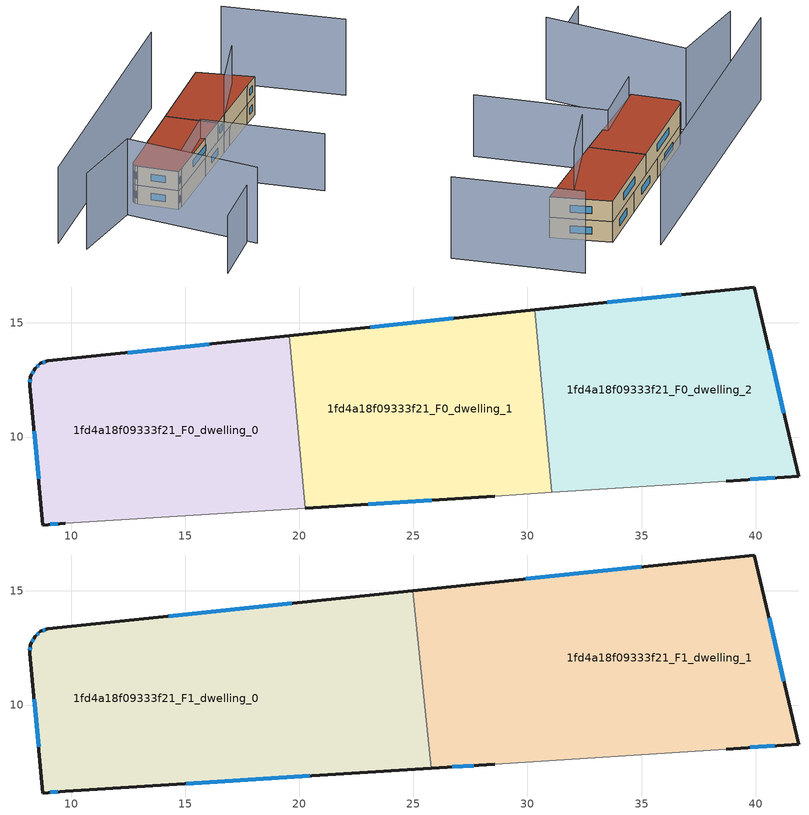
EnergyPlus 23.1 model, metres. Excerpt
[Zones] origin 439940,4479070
1fd4a18f09333f21_F0_dwelling_0
 floor ground (EU_floor_Construction): 19.56,14.44 20.27,6.89 9.74,6.23 8.77,6.15 8.19,12.28 8.21,12.64 8.43,13.01 8.66,13.23 8.97,13.34 z0
 wall outside (EU_wall_Construction): 19.56,14.44 8.97,13.34 8.66,13.23 8.43,13.01 8.21,12.64 8.19,12.28 8.77,6.15 9.74,6.23 z0:3
 wall adiabatic (EU_wall_Construction): 9.74,6.23 20.27,6.89 z0:3
 wall to 1fd4a18f09333f21_F0_dwelling_1 (EU_wall_Construction): 20.27,6.89 19.56,14.44 z0:3
 window (EU_Window_Construction): 8.58,13.16 8.51,13.08 / 8.87,13.3 8.76,13.26 / 16.05,14.08 12.48,13.7 / 9.09,6.17 9.42,6.2 / 8.39,10.25 8.58,8.18 / 8.21,12.52 8.2,12.4 / 8.36,12.89 8.29,12.76 z0.99:2.01
1fd4a18f09333f21_F0_dwelling_1
 floor ground (EU_floor_Construction): 30.31,15.57 31.06,7.57 28.56,7.41 20.27,6.89 19.56,14.44 z0
 wall outside (EU_wall_Construction): 20.27,6.89 28.56,7.41 / 30.31,15.57 19.56,14.44 z0:3
 wall adiabatic (EU_wall_Construction): 28.56,7.41 31.06,7.57 z0:3
 wall to 1fd4a18f09333f21_F0_dwelling_2 (EU_wall_Construction): 31.06,7.57 30.31,15.57 z0:3
 window (EU_Window_Construction): 23.02,7.06 25.81,7.24 / 26.75,15.19 23.12,14.82 z0.99:2.01
1fd4a18f09333f21_F0_dwelling_2
 floor ground (EU_floor_Construction): 39.94,16.57 41.88,8.29 38.7,8.07 31.06,7.57 30.31,15.57 z0
 wall outside (EU_wall_Construction): 38.7,8.07 41.88,8.29 39.94,16.57 30.31,15.57 z0:3
 wall adiabatic (EU_wall_Construction): 31.06,7.57 38.7,8.07 z0:3
 window (EU_Window_Construction): 36.75,16.24 33.5,15.9 / 41.24,11.04 40.58,13.83 / 39.76,8.14 40.83,8.22 z0.99:2.01
1fd4a18f09333f21_F1_dwelling_0
 floor to 1fd4a18f09333f21_F0_dwelling_0 (EU_floor_Construction): 19.56,14.44 20.27,6.89 9.74,6.23 8.77,6.15 8.19,12.28 8.21,12.64 8.43,13.01 8.66,13.23 8.97,13.34 z3
 floor to 1fd4a18f09333f21_F0_dwelling_1 (EU_floor_Construction): 24.97,15.01 25.78,7.24 20.27,6.89 19.56,14.44 z3
 wall outside (EU_wall_Construction): 24.97,15.01 8.97,13.34 8.66,13.23 8.43,13.01 8.21,12.64 8.19,12.28 8.77,6.15 9.74,6.23 25.78,7.23 z3:6
 wall to 1fd4a18f09333f21_F1_dwelling_1 (EU_wall_Construction): 25.78,7.23 24.97,15.01 z3:6
 window (EU_Window_Construction): 8.58,13.16 8.51,13.08 / 8.87,13.3 8.76,13.26 / 19.67,14.45 14.28,13.89 / 15.06,6.56 20.47,6.9 / 9.09,6.17 9.42,6.2 / 8.39,10.25 8.58,8.18 / 8.21,12.52 8.2,12.4 / 8.36,12.89 8.29,12.76 z3.99:5.01
 roof outside (EU_roof_Construction): 25.78,7.23 24.97,15.01 8.97,13.34 8.66,13.23 8.43,13.01 8.21,12.64 8.19,12.28 8.77,6.15 9.74,6.23 z6
1fd4a18f09333f21_F1_dwelling_1
 floor to 1fd4a18f09333f21_F0_dwelling_1 (EU_floor_Construction): 30.31,15.57 31.06,7.57 28.56,7.41 25.78,7.23 24.97,15.01 z3
 floor to 1fd4a18f09333f21_F0_dwelling_2 (EU_floor_Construction): 39.94,16.57 41.88,8.29 38.7,8.07 31.06,7.57 30.31,15.57 z3
 wall outside (EU_wall_Construction): 25.78,7.23 28.56,7.41 / 38.7,8.07 41.88,8.29 39.94,16.57 24.97,15.01 z3:6
 wall adiabatic (EU_wall_Construction): 28.56,7.41 38.7,8.07 z3:6
 window (EU_Window_Construction): 26.71,7.29 27.64,7.35 / 34.98,16.06 29.93,15.53 / 41.24,11.04 40.58,13.83 / 39.76,8.14 40.83,8.22 z3.99:5.01
 roof outside (EU_roof_Construction): 41.88,8.29 39.94,16.57 24.97,15.01 25.78,7.23 28.56,7.41 38.7,8.07 z6
shading: 28.56,7.41 38.52,10.41 / 52.72,-1.28 49.98,16.82 / -8.28,13.3 4.46,12.31 / 4.46,12.31 2.86,-8.43 / 38.24,22.72 -7.92,17.82 z0:12; 9.74,6.23 20.16,7.64 / 20.16,7.64 22.63,-10.56 / -7.75,-8.28 2.65,-6.87 z0:9
[Building]
EU S2 Campaign: North Axis=0; Terrain=City; Solar Distribution=FullExterior
[Site:Location]
Madrid: Latitude=40.5; Longitude=-3.5; Time Zone=1; Elevation=609
[SizingPeriod:WeatherFileDays]
AnnualSizingPeriod: Begin Month=1; Begin Day of Month=1; End Month=12; End Day of Month=31; Day of Week for Start Day=Monday; Use Weather File Daylight Saving Period=No; Use Weather File Rain and Snow Indicators=No
[MATERIAL]
EU_InternalMass_Material: Roughness=MediumRough; Thickness=0.1; Conductivity=1; Density=1800; Specific Heat=900; Thermal Absorptance=0.9; Solar Absorptance=0.7; Visible Absorptance=0.7
[MATERIAL:NOMASS] Roughness=MediumRough; Thermal Absorptance=0.9; Solar Absorptance=0.7; Visible Absorptance=0.7
Name | Thermal Resistance
EU_wall_NoMass | 0.609216
EU_roof_NoMass | 0.513268
EU_floor_NoMass | 0.568163
[WINDOWMATERIAL:SIMPLEGLAZINGSYSTEM]
EU_Window_SimpleGlazing: UFactor=5.50606; Solar Heat Gain Coefficient=0.85; Visible Transmittance=0.85
[CONSTRUCTION]
EU_wall_Construction: EU_wall_NoMass
EU_roof_Construction: EU_roof_NoMass
EU_floor_Construction: EU_floor_NoMass
EU_Window_Construction: EU_Window_SimpleGlazing
EU_InternalMass_Construction: EU_InternalMass_Material
[ZONE] Type=1; Multiplier=1; Ceiling Height=autocalculate; Floor Area=autocalculate; Part of Total Floor Area=Yes
Name | Volume
1fd4a18f09333f21_F0_dwelling_0 | 253.341
1fd4a18f09333f21_F1_dwelling_0 | 379.953
1fd4a18f09333f21_F0_dwelling_1 | 253.34
1fd4a18f09333f21_F1_dwelling_1 | 380.02
1fd4a18f09333f21_F0_dwelling_2 | 253.351
[INTERNALMASS] Construction=EU_InternalMass_Construction
Name | Zone or ZoneList | Surface Area
1fd4a18f09333f21_F0_dwelling_0_EU_InternalMass | 1fd4a18f09333f21_F0_dwelling_0 | 84.4469
1fd4a18f09333f21_F0_dwelling_1_EU_InternalMass | 1fd4a18f09333f21_F0_dwelling_1 | 84.4464
1fd4a18f09333f21_F0_dwelling_2_EU_InternalMass | 1fd4a18f09333f21_F0_dwelling_2 | 84.4503
1fd4a18f09333f21_F1_dwelling_0_EU_InternalMass | 1fd4a18f09333f21_F1_dwelling_0 | 126.672
1fd4a18f09333f21_F1_dwelling_1_EU_InternalMass | 1fd4a18f09333f21_F1_dwelling_1 | 126.676
[OTHEREQUIPMENT] Fuel Type=Electricity; Design Level Calculation Method=Watts/Area; Power per Zone Floor Area=1; Fraction Latent=0; Fraction Radiant=0; Fraction Lost=0; Carbon Dioxide Generation Rate=0; EndUse Subcategory=EU_Step8_InternalGains
Name | Zone or ZoneList or Space or SpaceList | Schedule
EU_Step8_InternalGain_1fd4a18f09333f21_F0_dwelling_0_f000 | 1fd4a18f09333f21_F0_dwelling_0 | EU_Step8_GainSchedule_1fd4a18f09333f21_F0_dwelling_0_f000
EU_Step8_InternalGain_1fd4a18f09333f21_F0_dwelling_1_f000 | 1fd4a18f09333f21_F0_dwelling_1 | EU_Step8_GainSchedule_1fd4a18f09333f21_F0_dwelling_1_f000
EU_Step8_InternalGain_1fd4a18f09333f21_F0_dwelling_2_f000 | 1fd4a18f09333f21_F0_dwelling_2 | EU_Step8_GainSchedule_1fd4a18f09333f21_F0_dwelling_2_f000
EU_Step8_InternalGain_1fd4a18f09333f21_F1_dwelling_0_f000 | 1fd4a18f09333f21_F1_dwelling_0 | EU_Step8_GainSchedule_1fd4a18f09333f21_F1_dwelling_0_f000
EU_Step8_InternalGain_1fd4a18f09333f21_F1_dwelling_1_f000 | 1fd4a18f09333f21_F1_dwelling_1 | EU_Step8_GainSchedule_1fd4a18f09333f21_F1_dwelling_1_f000
[ZONEVENTILATION:DESIGNFLOWRATE] Schedule=EU_AlwaysOn; Design Flow Rate Calculation Method=AirChanges/Hour; Air Changes per Hour=0.752966; Ventilation Type=Natural; Fan Pressure Rise=0; Fan Total Efficiency=1; Constant Term Coefficient=1; Temperature Term Coefficient=0; Velocity Term Coefficient=0; Velocity Squared Term Coefficient=0; Minimum Indoor Temperature=-100; Maximum Indoor Temperature=100; Delta Temperature=-100; Minimum Outdoor Temperature=-100; Maximum Outdoor Temperature=100; Maximum Wind Speed=40
Name | Zone or ZoneList or Space or SpaceList
EU_ConstantAir_1fd4a18f09333f21_F0_dwelling_0 | 1fd4a18f09333f21_F0_dwelling_0
EU_ConstantAir_1fd4a18f09333f21_F0_dwelling_1 | 1fd4a18f09333f21_F0_dwelling_1
EU_ConstantAir_1fd4a18f09333f21_F0_dwelling_2 | 1fd4a18f09333f21_F0_dwelling_2
EU_ConstantAir_1fd4a18f09333f21_F1_dwelling_0 | 1fd4a18f09333f21_F1_dwelling_0
EU_ConstantAir_1fd4a18f09333f21_F1_dwelling_1 | 1fd4a18f09333f21_F1_dwelling_1
[HVACTEMPLATE:THERMOSTAT] Constant Heating Setpoint=20; Constant Cooling Setpoint=50
EU_HeatOnly_1fd4a18f09333f21_F0_dwelling_0; EU_HeatOnly_1fd4a18f09333f21_F0_dwelling_1; EU_HeatOnly_1fd4a18f09333f21_F0_dwelling_2; EU_HeatOnly_1fd4a18f09333f21_F1_dwelling_0; EU_HeatOnly_1fd4a18f09333f21_F1_dwelling_1
[HVACTEMPLATE:ZONE:IDEALLOADSAIRSYSTEM] System Availability Schedule=EU_AlwaysOn; Maximum Heating Supply Air Temperature=50; Minimum Cooling Supply Air Temperature=13; Maximum Heating Supply Air Humidity Ratio=0.0156; Minimum Cooling Supply Air Humidity Ratio=0.0077; Heating Limit=NoLimit; Cooling Limit=NoLimit; Heating Availability Schedule=EU_AlwaysOn; Cooling Availability Schedule=EU_CoolingOff; Dehumidification Control Type=ConstantSensibleHeatRatio; Cooling Sensible Heat Ratio=0.7; Dehumidification Setpoint=60; Humidification Control Type=None; Humidification Setpoint=30; Outdoor Air Method=None; Outdoor Air Flow Rate per Person=0.00944; Outdoor Air Flow Rate per Zone Floor Area=0; Outdoor Air Flow Rate per Zone=0; Demand Controlled Ventilation Type=None; Outdoor Air Economizer Type=NoEconomizer; Heat Recovery Type=None; Sensible Heat Recovery Effectiveness=0.7; Latent Heat Recovery Effectiveness=0.65
Name | Template Thermostat
1fd4a18f09333f21_F0_dwelling_0 | EU_HeatOnly_1fd4a18f09333f21_F0_dwelling_0
1fd4a18f09333f21_F0_dwelling_1 | EU_HeatOnly_1fd4a18f09333f21_F0_dwelling_1
1fd4a18f09333f21_F0_dwelling_2 | EU_HeatOnly_1fd4a18f09333f21_F0_dwelling_2
1fd4a18f09333f21_F1_dwelling_0 | EU_HeatOnly_1fd4a18f09333f21_F1_dwelling_0
1fd4a18f09333f21_F1_dwelling_1 | EU_HeatOnly_1fd4a18f09333f21_F1_dwelling_1
[SIZING:ZONE] Zone Cooling Design Supply Air Temperature Input Method=SupplyAirTemperature; Zone Cooling Design Supply Air Temperature=13; Zone Heating Design Supply Air Temperature Input Method=SupplyAirTemperature; Zone Heating Design Supply Air Temperature=50; Zone Cooling Design Supply Air Humidity Ratio=0.008; Zone Heating Design Supply Air Humidity Ratio=0.008; Cooling Design Air Flow Method=DesignDay; Cooling Design Air Flow Rate=0; Cooling Minimum Air Flow per Zone Floor Area=0.000762; Cooling Minimum Air Flow=0; Cooling Minimum Air Flow Fraction=0.2; Heating Design Air Flow Method=DesignDay; Heating Design Air Flow Rate=0; Heating Maximum Air Flow per Zone Floor Area=0.002032; Heating Maximum Air Flow=0.141576; Heating Maximum Air Flow Fraction=0.3; Account for Dedicated Outdoor Air System=No; Dedicated Outdoor Air System Control Strategy=NeutralSupplyAir; Dedicated Outdoor Air Low Setpoint Temperature for Design=autosize; Dedicated Outdoor Air High Setpoint Temperature for Design=autosize; Zone Load Sizing Method=Sensible Load Only No Latent Load; Zone Latent Cooling Design Supply Air Humidity Ratio Input Method=HumidityRatioDifference; Zone Cooling Design Supply Air Humidity Ratio Difference=0.005; Zone Latent Heating Design Supply Air Humidity Ratio Input Method=HumidityRatioDifference; Zone Humidification Design Supply Air Humidity Ratio Difference=0.005
1fd4a18f09333f21_F0_dwelling_0; 1fd4a18f09333f21_F0_dwelling_1; 1fd4a18f09333f21_F0_dwelling_2; 1fd4a18f09333f21_F1_dwelling_0; 1fd4a18f09333f21_F1_dwelling_1
[SCHEDULE:CONSTANT]
Name | Hourly Value
EU_AlwaysOn | 1
EU_CoolingOff | 0
[SCHEDULE:FILE] Column Number=1; Rows to Skip at Top=0; Number of Hours of Data=8760; Column Separator=Comma; Interpolate to Timestep=No; Minutes per Item=60; Adjust Schedule for Daylight Savings=Yes
Name | File
EU_Step8_GainSchedule_1fd4a18f09333f21_F0_dwelling_0_f000 | ../../schedules/1fd4a18f09333f21/1fd4a18f09333f21_F0_dwelling_0_f000_gain.csv
EU_Step8_GainSchedule_1fd4a18f09333f21_F0_dwelling_1_f000 | ../../schedules/1fd4a18f09333f21/1fd4a18f09333f21_F0_dwelling_1_f000_gain.csv
EU_Step8_GainSchedule_1fd4a18f09333f21_F0_dwelling_2_f000 | ../../schedules/1fd4a18f09333f21/1fd4a18f09333f21_F0_dwelling_2_f000_gain.csv
EU_Step8_GainSchedule_1fd4a18f09333f21_F1_dwelling_0_f000 | ../../schedules/1fd4a18f09333f21/1fd4a18f09333f21_F1_dwelling_0_f000_gain.csv
EU_Step8_GainSchedule_1fd4a18f09333f21_F1_dwelling_1_f000 | ../../schedules/1fd4a18f09333f21/1fd4a18f09333f21_F1_dwelling_1_f000_gain.csv
